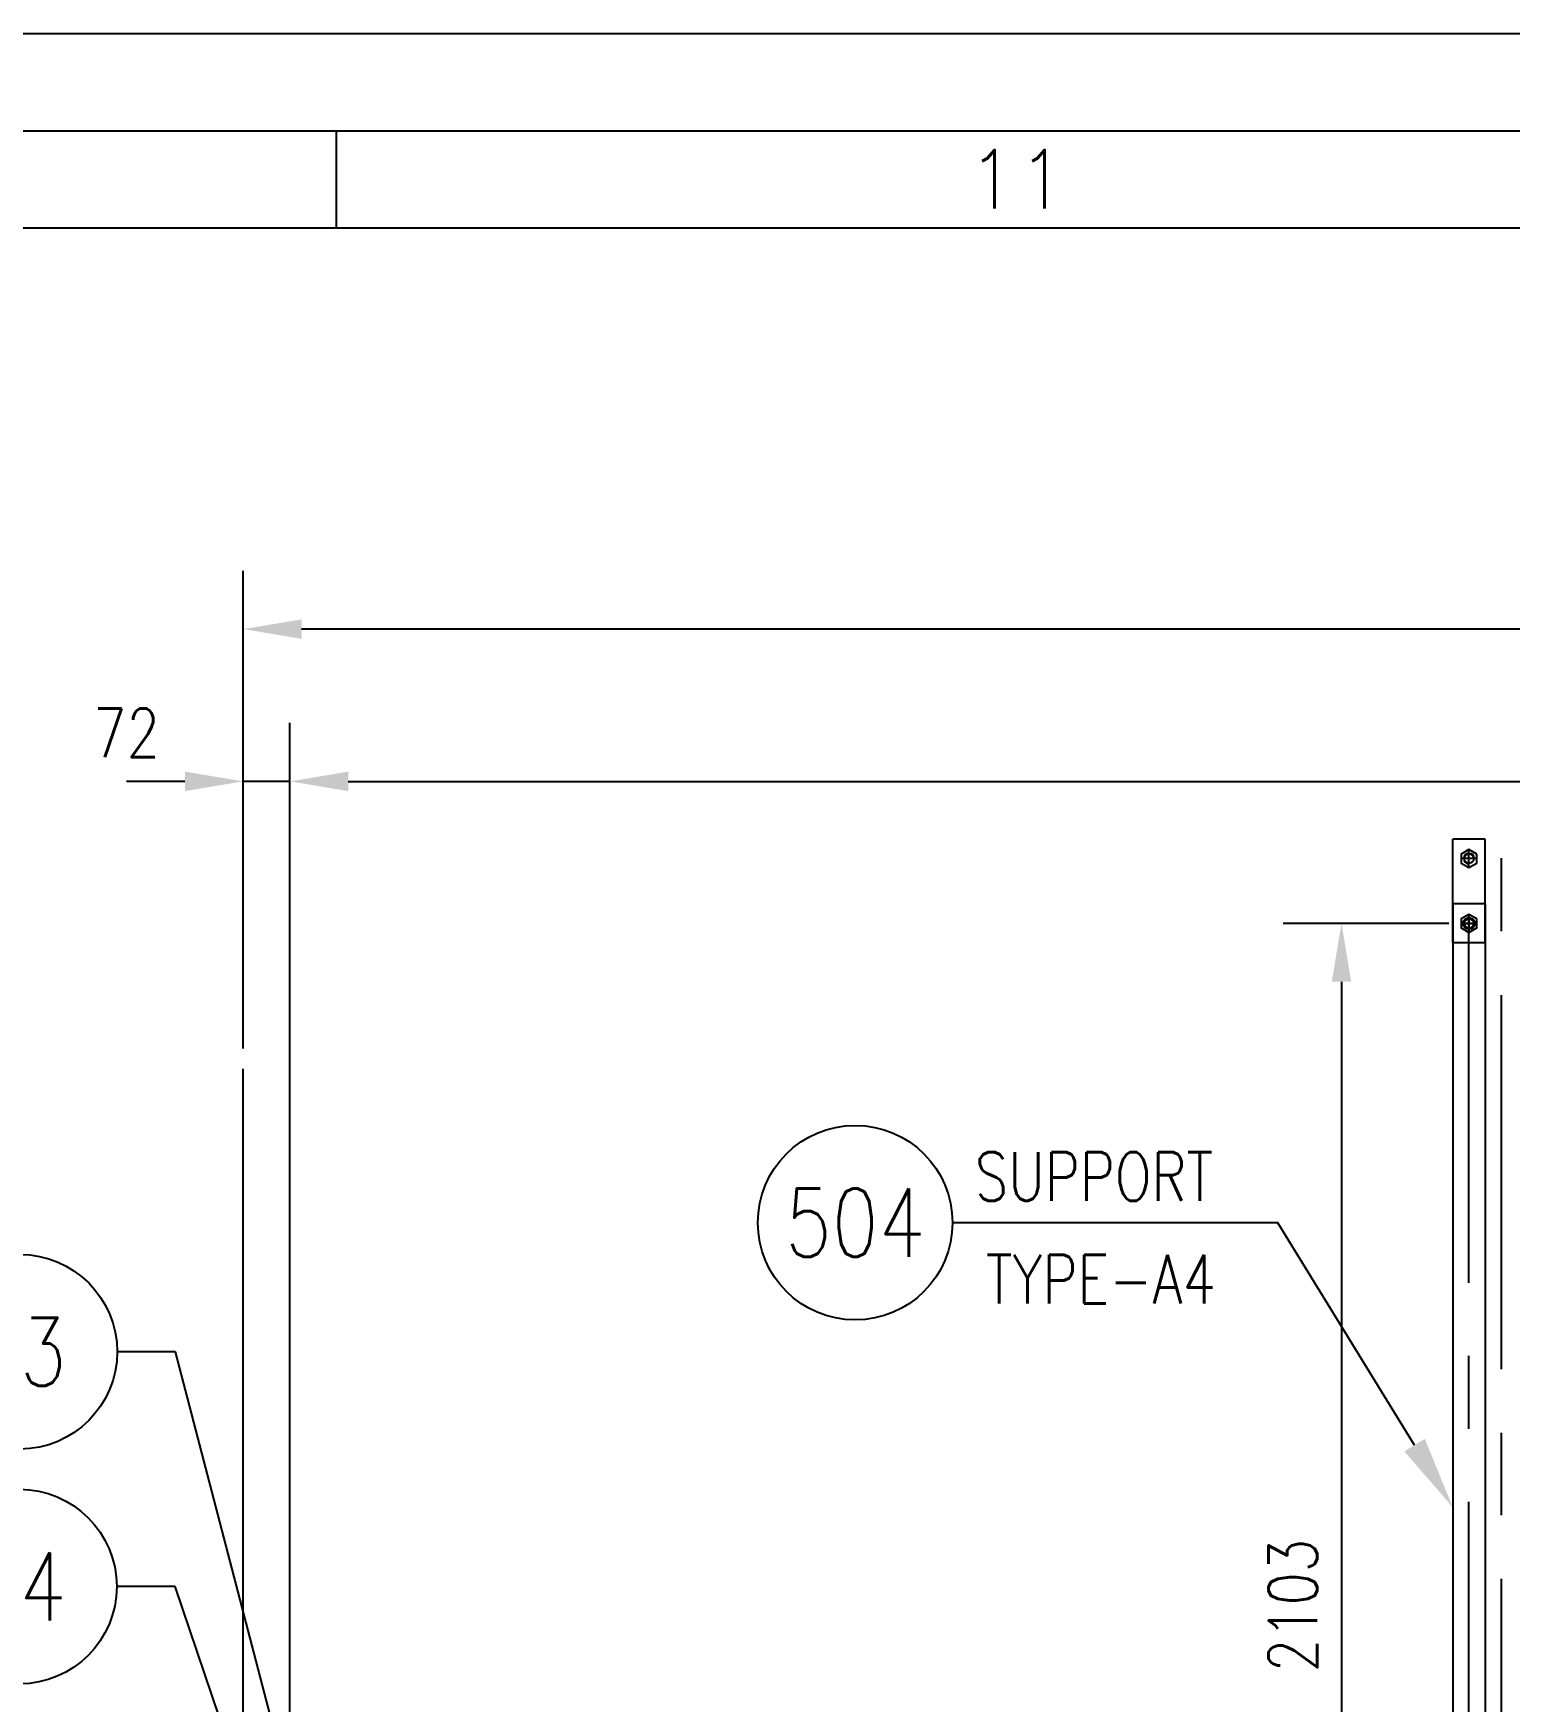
# Model space of a CAD drawing. Extents: x -4179 to 25200, y 0 to 17850.
# Drawn here: x 1633 to 3909, y 15278 to 17850 of the extents above; entities that cross this region are included whole.
import ezdxf
from ezdxf import colors
from ezdxf.entities.mleader import LeaderData, LeaderLine
from ezdxf.enums import TextEntityAlignment as Align
from ezdxf.math import Vec2, Vec3

# ---------------------------------------------------------------- set-up
doc = ezdxf.new("R2010")
doc.units = 0
doc.header["$LTSCALE"] = 450
doc.header["$MEASUREMENT"] = 0
for name, pattern in [('CEN1', [0.32, 0.12, -0.1, 0, -0.1]), ('CENTER', [2, 1.25, -0.25, 0.25, -0.25]), ('CENTSHORT', [0.22, 0.12, -0.05, 0, -0.05])]:
    doc.linetypes.add(name, pattern=pattern)
for name, color, linetype in [('BORDER', 7, 'Continuous'), ('CEN', 1, 'CENTER'), ('DIM', 1, 'Continuous'), ('G', 3, 'Continuous'), ('TEXT', 4, 'Continuous')]:
    doc.layers.add(name, color=color, linetype=linetype)
doc.styles.add('COMP21', font='ROMANC', dxfattribs={"height": 2})
doc.styles.add('COMP3', font='romanc', dxfattribs={"width": 0.9, "height": 3})
doc.styles.add('SIMP2', font='romans.shx', dxfattribs={"height": 60})
doc.styles.add('SIMP21', font='romans.shx', dxfattribs={"width": 0.8, "height": 45})
doc.styles.add('SIMP25', font='romans.shx', dxfattribs={"width": 0.8, "height": 75})
doc.styles.add('SIMP3', font='ROMANS', dxfattribs={"height": 3})
doc.styles.add('SIMP35', font='romans.shx', dxfattribs={"width": 0.8, "height": 105})
doc.styles.add('SIMP4', font='romans.shx', dxfattribs={"height": 120})
doc.styles.get("Standard").update_dxf_attribs({"font": 'ROMANS.SHX'})
doc.dimstyles.get("Standard").update_dxf_attribs({"dimscale": 500.1, "dimtxt": 75, "dimasz": 0.18, "dimexe": 0.18, "dimexo": 0.0625, "dimgap": 0.075, "dimtad": 1, "dimdec": 0, "dimrnd": 0.5, "dimzin": 0, "dimdsep": 46, "dimtxsty": 'SIMP25', "dimcen": 0.09, "dimadec": 0, "dimazin": 0, "dimtfac": 1, "dimtdec": 0, "dimtmove": 1, "dimatfit": 3, "dimfxl": 1, "dimtolj": 1, "dimtzin": 0, "dimarcsym": 0})

# ---------------------------------------------------------------- blocks, each defined once
blk = doc.blocks.new('*D21')
at = {"layer": 'Defpoints', "color": 0, "transparency": 16777216}
for p in [(1956.8, 16931.6), (1956.8, 16253.9), (11656.8, 16253.9)]:
    blk.add_point(p, dxfattribs=at)
at = {"layer": 'DIM', "color": 0, "lineweight": -2, "transparency": 16777216}
for p, q in [((1956.8, 16285.2), (1956.8, 17021.6)), ((11656.8, 16285.2), (11656.8, 17021.6)), ((11566.8, 16931.6), (2046.8, 16931.6))]:
    blk.add_line(p, q, dxfattribs=at)
at = {"layer": 'DIM', "color": 0, "transparency": 16777216}
for points in [[(2046.8, 16946.6), (2046.8, 16916.6), (1956.8, 16931.6)], [(11566.8, 16946.6), (11566.8, 16916.6), (11656.8, 16931.6)]]:
    blk.add_solid(points, dxfattribs=at)
at = {"layer": 'DIM', "color": 0, "transparency": 16777216, "insert": (6806.8, 17026.2), "char_height": 75, "attachment_point": 5, "style": 'SIMP25'}
blk.add_mtext('\\A1;9700 CASING O/S.(REF.)', dxfattribs=at)
blk = doc.blocks.new('cb0110')
at = {"color": 1, "linetype": 'CEN1'}
for p, q in [((-0.64, 0), (0.64, 0)), ((0, 0.64), (0, -0.64))]:
    blk.add_line(p, q, dxfattribs=at)
at = {"color": 0, "linetype": 'ByBlock'}
blk.add_circle((0, 0), 0.5, dxfattribs=at)
blk = doc.blocks.new('TBWES-E1')
at = {"layer": 'BORDER'}
blk.add_line((70, 590), (70, 585), dxfattribs=at)
at = {"layer": 'BORDER', "color": 3}
blk.add_lwpolyline([(0, 595), (840, 595), (840, 0), (0, 0), (0, 595)], dxfattribs=at)
for points in [[(5, 590), (835, 590), (835, 5), (5, 5)], [(29, 585), (830, 585), (830, 10), (29, 10)]]:
    blk.add_lwpolyline(points, close=True, dxfattribs=at)
for tag, p, height, style in [('TBWAUTDN', (5, 131.089), 2, 'SIMP2'), ('TBWAUTUP', (17, 131.089), 2, 'SIMP2'), ('TBWSCALE', (763.944, 51.86), 2, 'SIMP21'), ('DRNINI', (778.635, 44.815), 2, 'SIMP21'), ('TBWDRNDT', (810.968, 44.91), 2, 'SIMP21'), ('TBWLL1', (793, 42.667), 2, 'SIMP21'), ('TBWRL1', (809, 42.667), 2, 'SIMP21'), ('TBWTTLST', (655.991, 40.053), 2, 'SIMP2'), ('TBWTTLWT', (757.008, 39.795), 2, 'SIMP2'), ('CHKINI', (778.635, 38.482), 2, 'SIMP21'), ('TBWCHKDT', (811.387, 38.459), 2, 'SIMP21'), ('TBWLL2', (793, 36.333), 2, 'SIMP21'), ('TBWRL2', (809, 36.333), 2, 'SIMP21'), ('APPINI', (778.635, 32.148), 2, 'SIMP21'), ('TBWAPRDT', (811.387, 32.065), 2, 'SIMP21'), ('TBWLL3', (793, 30), 2, 'SIMP21'), ('TBWRL3', (809, 30), 2, 'SIMP21'), ('TBWALINEST', (513.057, 23.127), 2, 'SIMP2'), ('ATBWREVST', (524.203, 23.107), 2, 'SIMP21'), ('ATBWREVEND', (606.788, 23.107), 2, 'SIMP21'), ('ATBWREVMS1', (608.361, 23.571), 2, 'SIMP21'), ('ATBWREVMS2', (622.729, 23.571), 2, 'SIMP21'), ('ATBWREVCS1', (623.381, 23.571), 2, 'SIMP21'), ('ATBWREVCS2', (637.757, 23.571), 2, 'SIMP21'), ('ATBWREVAS1', (638.31, 23.571), 2, 'SIMP21'), ('ATBWREVAS2', (652.679, 23.571), 2, 'SIMP21'), ('TBWALINEEND', (652.952, 23.195), 2, 'SIMP2'), ('ATBWREV', (516.418, 20.561), 2, 'SIMP21'), ('ATBWREVMDT', (608.361, 20.563), 2, 'SIMP21'), ('ATBWREVCDT', (623.381, 20.563), 2, 'SIMP21'), ('ATBWREVADT', (638.392, 20.563), 2, 'SIMP21'), ('TBWREV', (818.586, 14.538), 3, 'SIMP3')]:
    blk.add_attdef(tag, p, '', height=height, dxfattribs=dict(style=style))
at = {"color": 7, "style": 'SIMP4', "width": 0.8}
for tag, p in [('TBWBLRNO', (788.06, 64.246)), ('TBWREFNO', (779.025, 50.523)), ('TBWDRGNO', (762.644, 17.023))]:
    blk.add_attdef(tag, p, '', height=4, dxfattribs=at)
at = {"color": 3, "style": 'COMP3', "width": 0.9}
blk.add_attdef('TBWTYPE', (762.017, 64.146), '', height=3, dxfattribs=at)
at = {"style": 'COMP21'}
blk.add_attdef('MFG_LOC', text='', height=2, dxfattribs=at).set_placement((696.153, 45.9), align=Align.MIDDLE_CENTER)
at = {"width": 0.8}
for tag, p, height, style in [('SHEET_NO', (764.978, 11.734), 2.5, 'SIMP25'), ('AUTOGEN_INFO', (654.929, 6.325), 2.5, 'SIMP25'), ('TBWKONP', (761.037, 1.288), 2.1, 'SIMP21')]:
    blk.add_attdef(tag, p, '', height=height, dxfattribs=dict(at, style=style))
at = {"layer": 'BORDER', "style": 'SIMP3'}
blk.add_text('11', height=3, dxfattribs=at).set_placement((105, 587.5), align=Align.MIDDLE)
blk = doc.blocks.new('*D41')
at = {"layer": 'Defpoints', "color": 0, "transparency": 16777216}
for p in [(1956.8, 16696.9), (1956.8, 16253.9), (2028.8, 14683.9)]:
    blk.add_point(p, dxfattribs=at)
at = {"layer": 'DIM', "color": 0, "lineweight": -2, "transparency": 16777216}
for p, q in [((1956.8, 16285.2), (1956.8, 16786.9)), ((2028.8, 14715.2), (2028.8, 16786.9)), ((1866.8, 16696.9), (1776.8, 16696.9)), ((2028.8, 16696.9), (1956.8, 16696.9)), ((2118.8, 16696.9), (2208.9, 16696.9))]:
    blk.add_line(p, q, dxfattribs=at)
at = {"layer": 'DIM', "color": 0, "transparency": 16777216}
for points in [[(1866.8, 16711.9), (1866.8, 16681.9), (1956.8, 16696.9)], [(2118.8, 16711.9), (2118.8, 16681.9), (2028.8, 16696.9)]]:
    blk.add_solid(points, dxfattribs=at)
at = {"layer": 'DIM', "color": 0, "transparency": 16777216, "insert": (1776.8, 16771.9), "char_height": 75, "attachment_point": 5, "style": 'SIMP25'}
blk.add_mtext('\\A1;72', dxfattribs=at)
blk = doc.blocks.new('*D42')
at = {"layer": 'Defpoints', "color": 0, "transparency": 16777216}
for p in [(11416.8, 16696.9), (11416.8, 15760.1), (2028.8, 14683.9)]:
    blk.add_point(p, dxfattribs=at)
at = {"layer": 'DIM', "color": 0, "lineweight": -2, "transparency": 16777216}
for p, q in [((2028.8, 14715.2), (2028.8, 16786.9)), ((11416.8, 15791.4), (11416.8, 16786.9)), ((2118.8, 16696.9), (11326.8, 16696.9))]:
    blk.add_line(p, q, dxfattribs=at)
at = {"layer": 'DIM', "color": 0, "transparency": 16777216}
for points in [[(2118.8, 16711.9), (2118.8, 16681.9), (2028.8, 16696.9)], [(11326.8, 16711.9), (11326.8, 16681.9), (11416.8, 16696.9)]]:
    blk.add_solid(points, dxfattribs=at)
at = {"layer": 'DIM', "color": 0, "transparency": 16777216, "insert": (6722.8, 16771.9), "char_height": 75, "attachment_point": 5, "style": 'SIMP25'}
blk.add_mtext('\\A1;9388', dxfattribs=at)
blk = doc.blocks.new('*D44')
at = {"layer": 'Defpoints', "color": 0, "transparency": 16777216}
for p in [(3846.8, 16477.9), (3650.2, 14374.9), (3816.8, 14374.9)]:
    blk.add_point(p, dxfattribs=at)
at = {"layer": 'DIM', "color": 0, "lineweight": -2, "transparency": 16777216}
for p, q in [((3815.6, 16477.9), (3560.1, 16477.9)), ((3650.2, 16387.9), (3650.2, 14464.9)), ((3785.6, 14374.9), (3560.1, 14374.9))]:
    blk.add_line(p, q, dxfattribs=at)
at = {"layer": 'DIM', "color": 0, "transparency": 16777216}
for points in [[(3635.2, 16387.9), (3665.2, 16387.9), (3650.2, 16477.9)], [(3635.2, 14464.9), (3665.2, 14464.9), (3650.2, 14374.9)]]:
    blk.add_solid(points, dxfattribs=at)
at = {"layer": 'DIM', "color": 0, "transparency": 16777216, "insert": (3575.2, 15426.4), "char_height": 75, "attachment_point": 5, "rotation": 90, "style": 'SIMP25'}
blk.add_mtext('\\A1;2103', dxfattribs=at)
blk = doc.blocks.new('CB0131')
at = {"color": 7}
blk.add_circle((5, 0), 5, dxfattribs=at)
at = {"color": 3, "style": 'SIMP35', "width": 0.8}
blk.add_attdef('P.NO.', text='', height=3.5, dxfattribs=at).set_placement((5, 0), align=Align.MIDDLE)
blk = doc.blocks.new('NUT-M16-F')
at = {"color": 1, "linetype": 'CENTSHORT'}
for p, q in [((14.2, 0), (-14.3, 0)), ((0, 12.7), (0, -13))]:
    blk.add_line(p, q, dxfattribs=at)
at = {"color": 0, "linetype": 'ByBlock'}
blk.add_lwpolyline([(-6.9, 12), (-13.9, 0), (-6.9, -12), (6.9, -12), (13.9, 0), (6.9, 12)], close=True, dxfattribs=at)
blk.add_circle((0, 0), 7.4, dxfattribs=at)
blk.add_arc((0, 0), 8, 90, 0, dxfattribs=at)
blk = doc.blocks.new('A-HANG_CLAMP-F')
at = {"color": 0, "linetype": 'ByBlock'}
for p, q in [((25, 30), (-25, 30)), ((-25, -130), (-25, 30)), ((25, -130), (25, 30)), ((25, -130), (-25, -130))]:
    blk.add_line(p, q, dxfattribs=at)
at = {"color": 0, "linetype": 'ByBlock', "rotation": 270}
for p in [(0, 0), (0, -100)]:
    blk.add_blockref('NUT-M16-F', p, dxfattribs=at)

msp = doc.modelspace()

# ---------------------------------------------------------------- linework, layer by layer
at = {"layer": 'CEN'}
for p, q in [((3896.8, 13090.9), (3896.8, 16604.7)), ((3846.8, 13223.9), (3846.8, 16511.6)), ((3896.8, 13104.9), (3896.8, 16532.3))]:
    msp.add_line(p, q, dxfattribs=at)
at = {"layer": 'G'}
msp.add_line((1956.8, 12958.9), (1956.8, 16253.9), dxfattribs=at)
at = {"layer": 'TEXT'}
for p, q in [((3871.8, 16507.9), (3821.8, 16507.9)), ((3821.8, 16507.9), (3821.8, 14881.2)), ((3871.8, 16507.9), (3871.8, 14883.8))]:
    msp.add_line(p, q, dxfattribs=at)

# ---------------------------------------------------------------- block references
for name, p, xscale, yscale, zscale in [('TBWES-E1', (0, 0), 30, 30, 30), ('cb0110', (3846.8, 16477.9), 18, 18, 18)]:
    msp.add_blockref(name, p, dxfattribs=dict(xscale=xscale, yscale=yscale, zscale=zscale))
at = {"color": 0, "linetype": 'ByBlock'}
msp.add_blockref('A-HANG_CLAMP-F', (3846.8, 16577.9), dxfattribs=at)
at = {"xscale": 30, "yscale": 30, "zscale": 30}
for p, values in [((2750.3, 16016.6), {'P.NO.': '504'}), ((1462.4, 15817.6), {'P.NO.': '13'}), ((1461.6, 15455.6), {'P.NO.': '14'})]:
    msp.add_blockref('CB0131', p, dxfattribs=at).add_auto_attribs(values)

# ---------------------------------------------------------------- texts
at = {"style": 'SIMP25', "width": 0.8}
for s, p in [('SUPPORT', (3084.6, 16050.3)), ('TYPE-A4', (3101.8, 15891.9))]:
    msp.add_text(s, height=75, dxfattribs=at).set_placement(p)

# ---------------------------------------------------------------- dimensions: what is measured, and where the dimension line sits
at = {"layer": 'DIM'}
dim = msp.add_linear_dim(base=(1956.8, 16931.6), p1=(11656.8, 16253.9), p2=(1956.8, 16253.9), angle=180, text='9700 CASING O/S.(REF.)', dimstyle='Standard', dxfattribs=at)
dim.commit()
dim.dimension.update_dxf_attribs({"geometry": '*D21', "text_midpoint": (6806.8, 17026.2)})
dim = msp.add_linear_dim(base=(1956.8, 16696.9), p1=(2028.8, 14683.9), p2=(1956.8, 16253.9), dimstyle='Standard', dxfattribs=at)
dim.commit()
dim.dimension.update_dxf_attribs({"geometry": '*D41', "text_midpoint": (1776.8, 16696.9), "dimtype": 160})
dim = msp.add_linear_dim(base=(11416.8, 16696.9), p1=(2028.8, 14683.9), p2=(11416.8, 15760.1), dimstyle='Standard', dxfattribs=at)
dim.commit()
dim.dimension.update_dxf_attribs({"geometry": '*D42', "text_midpoint": (6722.8, 16771.9)})
dim = msp.add_linear_dim(base=(3650.2, 14374.9), p1=(3846.8, 16477.9), p2=(3816.8, 14374.9), angle=90, dimstyle='Standard', dxfattribs=at)
dim.commit()
dim.dimension.update_dxf_attribs({"geometry": '*D44', "text_midpoint": (3575.2, 15426.4)})

# ---------------------------------------------------------------- leaders
for points in [[(2131.9, 14746.2), (1852.4, 15817.6), (1762.4, 15817.6)], [(2120.6, 14661.7), (1851.6, 15455.6), (1761.6, 15455.6)]]:
    msp.add_leader(points, dimstyle='Standard', override={"dimldrblk": 'DotSmall'}, dxfattribs=at)
ml = msp.add_multileader_mtext('Standard', dxfattribs=at)
ml.set_content('', color=256)
ml.set_leader_properties()
ml.build(insert=Vec2(0, 0))
ml.multileader.update_dxf_attribs({"dogleg_length": 0.36, "arrow_head_size": 112.5})
ctx = ml.context
ctx.base_point, ctx.char_height, ctx.arrow_head_size, ctx.landing_gap_size, ctx.plane_origin = Vec3(3049.8, 16016.6), 0.18, 112.5, 0.09, Vec3(15860.8, -8491.1)
ctx.text_align_type = 2
notes = []
notes.append((ctx, [(0, (1, 1, 0), (3050.3, 16016.6), (-1, 0), 0.36, [(0, [(3821.8, 15577.9), (3551.8, 16016.6)], 0, [])])]))
ctx.mtext.insert, ctx.mtext.alignment, ctx.mtext.flow_direction = Vec3(3049.9, 16016.7), 3, 5
for ctx, leaders in notes:
    for number, flags, end, landing, length, lines in leaders:
        leader = LeaderData()
        leader.index, (leader.has_last_leader_line, leader.has_dogleg_vector, leader.attachment_direction) = number, flags
        leader.last_leader_point, leader.dogleg_vector, leader.dogleg_length = Vec3(end), Vec3(landing), length
        for number, points, colour, breaks in lines:
            line = LeaderLine()
            line.index, line.vertices, line.color, line.breaks = number, Vec3.list(points), colors.encode_raw_color(colour), breaks
            leader.lines.append(line)
        ctx.leaders.append(leader)

doc.saveas('drawing.dxf')
